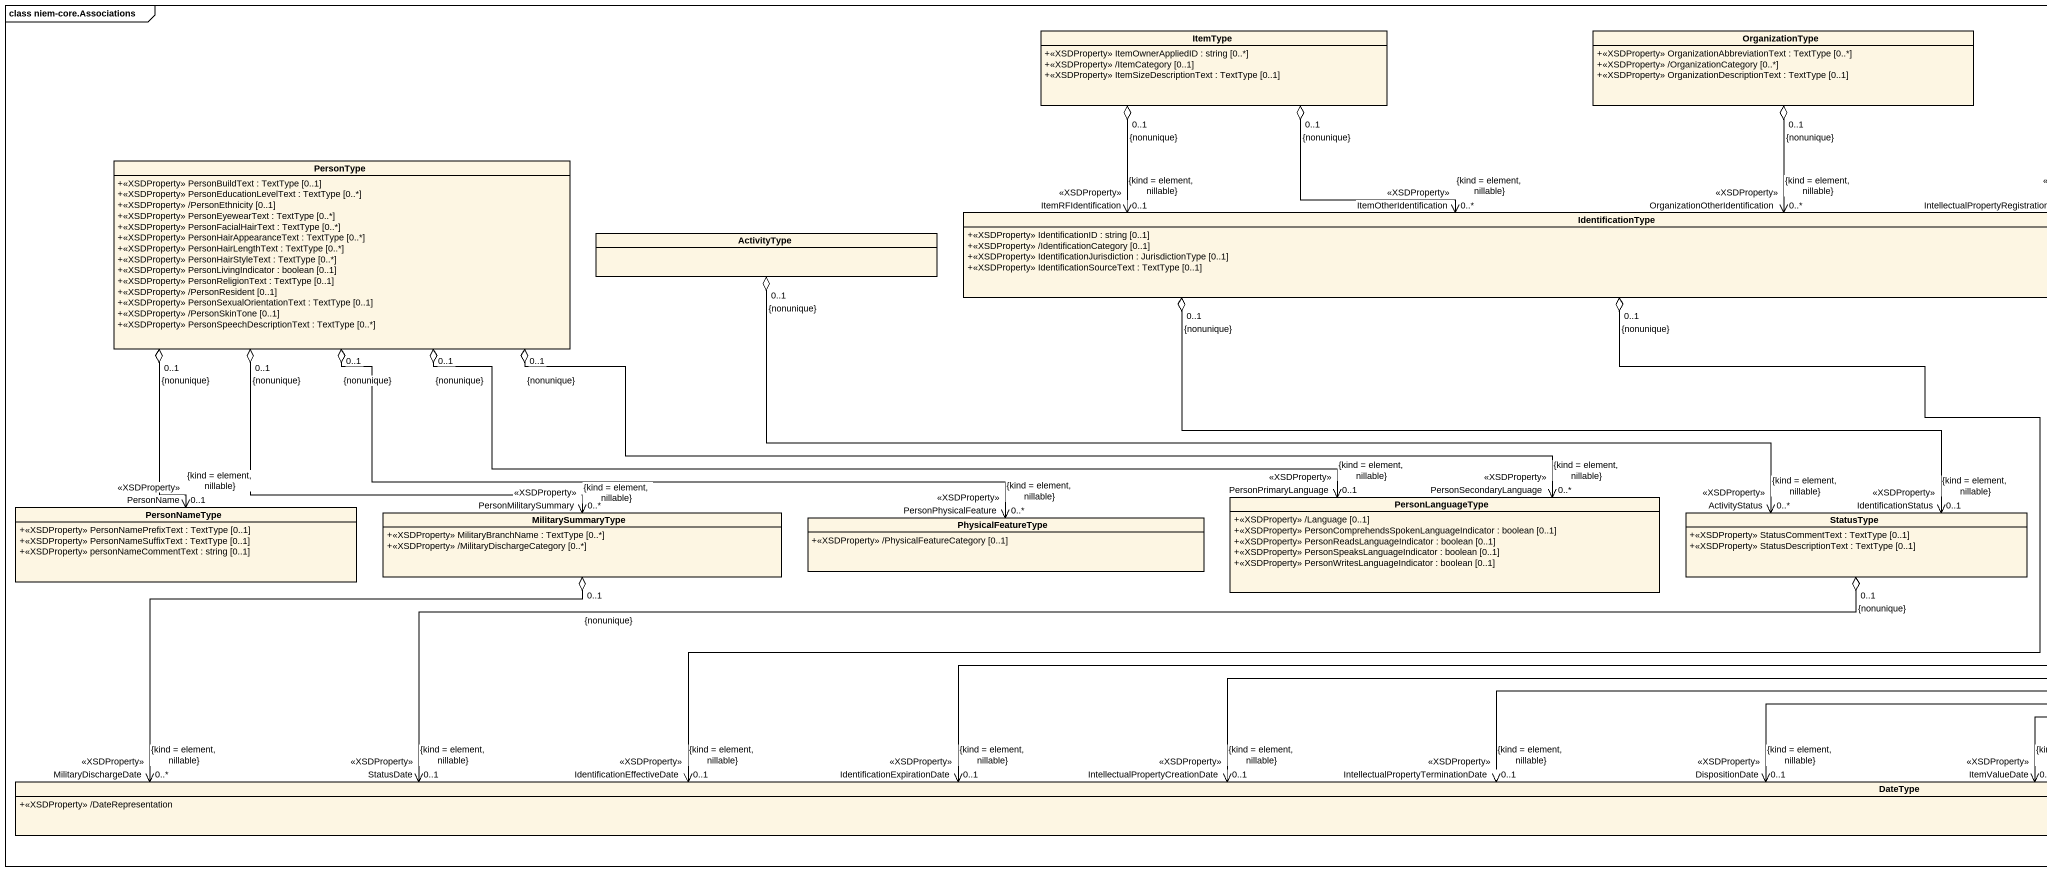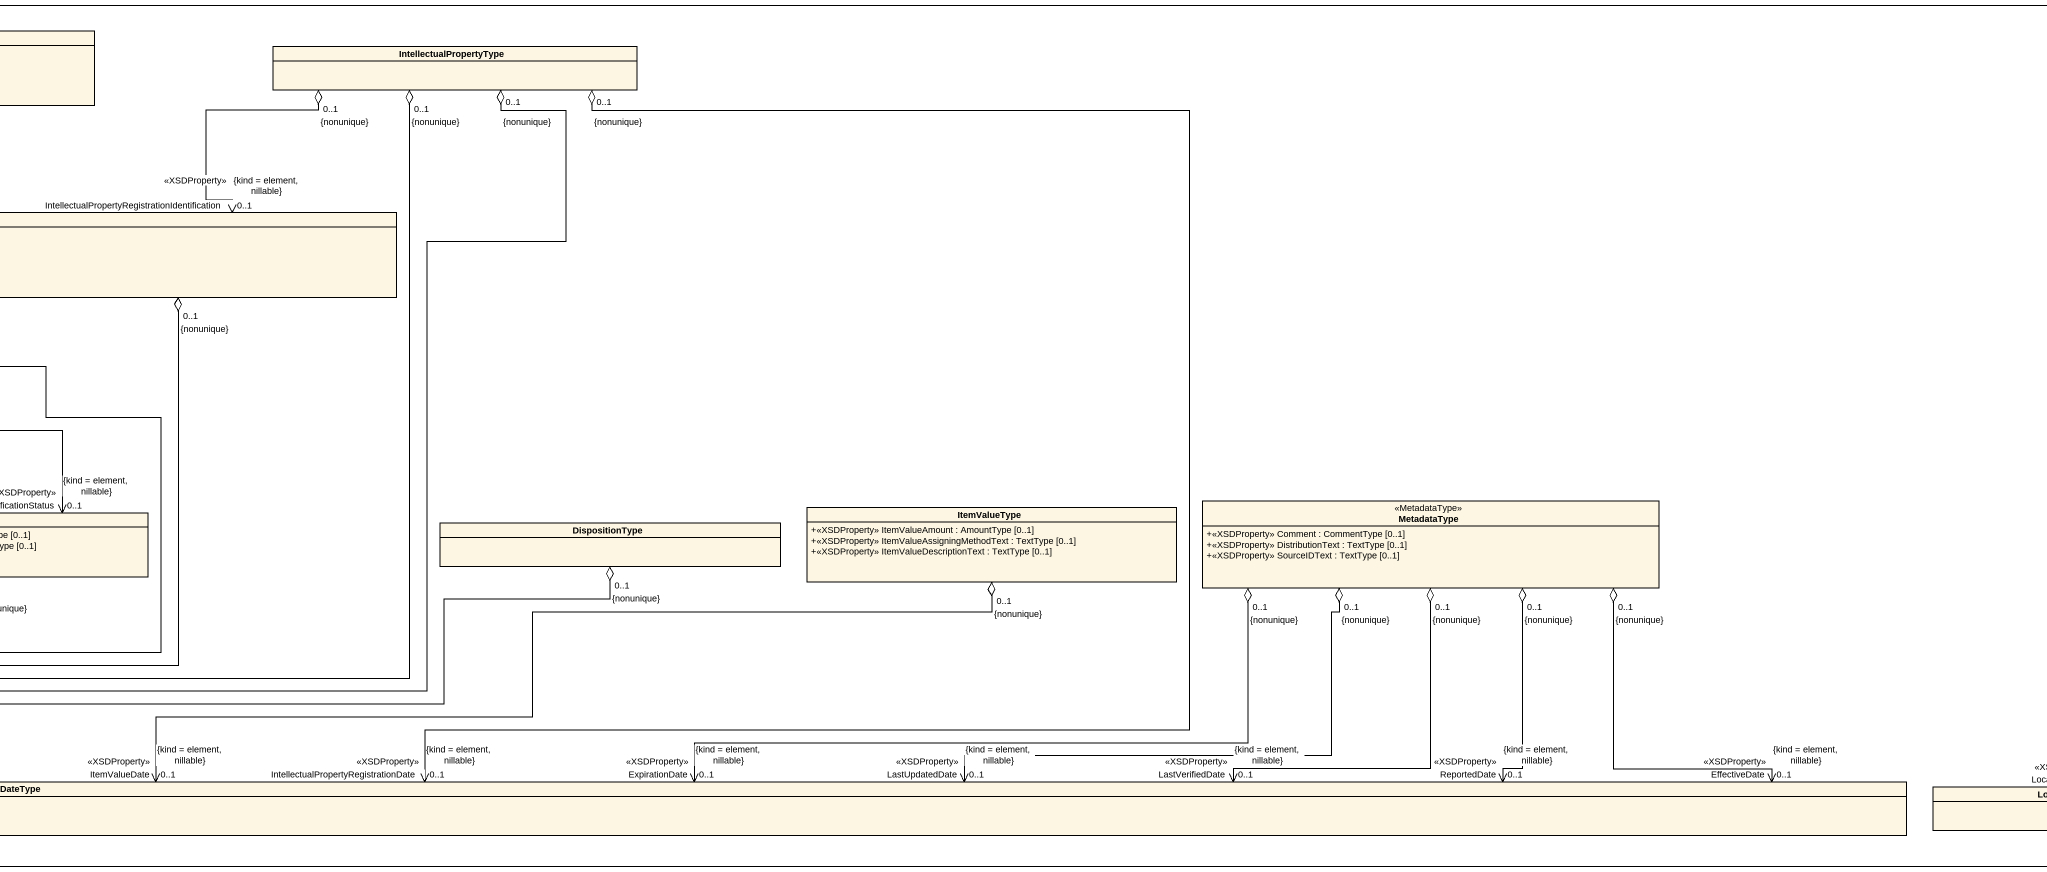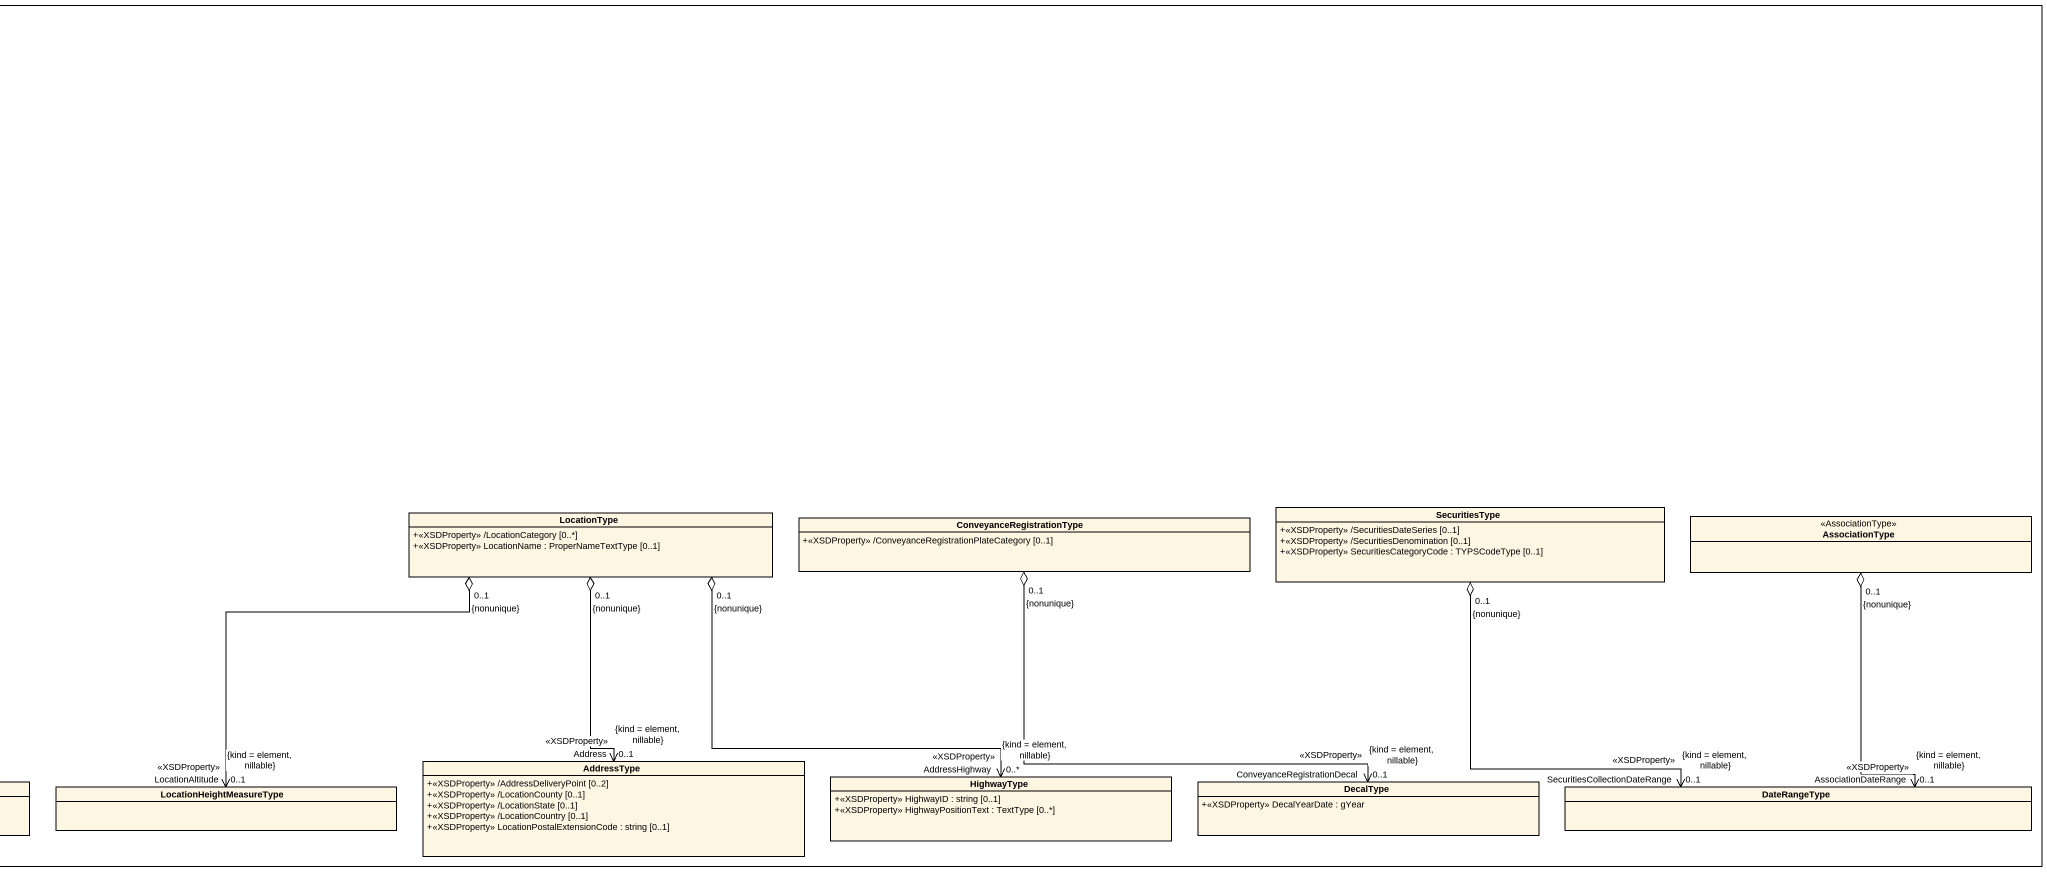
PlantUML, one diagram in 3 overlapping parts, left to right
@startuml
mainframe class niem-core.Associations
hide circle
hide empty members
skinparam classAttributeIconSize 0
class ItemType {
  +<<XSDProperty>> ItemOwnerAppliedID : string [0..*]
  +<<XSDProperty>> /ItemCategory [0..1]
  +<<XSDProperty>> ItemSizeDescriptionText : TextType [0..1]
}
class OrganizationType {
  +<<XSDProperty>> OrganizationAbbreviationText : TextType [0..*]
  +<<XSDProperty>> /OrganizationCategory [0..*]
  +<<XSDProperty>> OrganizationDescriptionText : TextType [0..1]
}
class IntellectualPropertyType
class PersonType {
  +<<XSDProperty>> PersonBuildText : TextType [0..1]
  +<<XSDProperty>> PersonEducationLevelText : TextType [0..*]
  +<<XSDProperty>> /PersonEthnicity [0..1]
  +<<XSDProperty>> PersonEyewearText : TextType [0..*]
  +<<XSDProperty>> PersonFacialHairText : TextType [0..*]
  +<<XSDProperty>> PersonHairAppearanceText : TextType [0..*]
  +<<XSDProperty>> PersonHairLengthText : TextType [0..*]
  +<<XSDProperty>> PersonHairStyleText : TextType [0..*]
  +<<XSDProperty>> PersonLivingIndicator : boolean [0..1]
  +<<XSDProperty>> PersonReligionText : TextType [0..1]
  +<<XSDProperty>> /PersonResident [0..1]
  +<<XSDProperty>> PersonSexualOrientationText : TextType [0..1]
  +<<XSDProperty>> /PersonSkinTone [0..1]
  +<<XSDProperty>> PersonSpeechDescriptionText : TextType [0..*]
}
class ActivityType
class IdentificationType {
  +<<XSDProperty>> IdentificationID : string [0..1]
  +<<XSDProperty>> /IdentificationCategory [0..1]
  +<<XSDProperty>> IdentificationJurisdiction : JurisdictionType [0..1]
  +<<XSDProperty>> IdentificationSourceText : TextType [0..1]
}
class PersonLanguageType {
  +<<XSDProperty>> /Language [0..1]
  +<<XSDProperty>> PersonComprehendsSpokenLanguageIndicator : boolean [0..1]
  +<<XSDProperty>> PersonReadsLanguageIndicator : boolean [0..1]
  +<<XSDProperty>> PersonSpeaksLanguageIndicator : boolean [0..1]
  +<<XSDProperty>> PersonWritesLanguageIndicator : boolean [0..1]
}
class MetadataType <<MetadataType>> {
  +<<XSDProperty>> Comment : CommentType [0..1]
  +<<XSDProperty>> DistributionText : TextType [0..1]
  +<<XSDProperty>> SourceIDText : TextType [0..1]
}
class PersonNameType {
  +<<XSDProperty>> PersonNamePrefixText : TextType [0..1]
  +<<XSDProperty>> PersonNameSuffixText : TextType [0..1]
  +<<XSDProperty>> personNameCommentText : string [0..1]
}
class MilitarySummaryType {
  +<<XSDProperty>> MilitaryBranchName : TextType [0..*]
  +<<XSDProperty>> /MilitaryDischargeCategory [0..*]
}
class PhysicalFeatureType {
  +<<XSDProperty>> /PhysicalFeatureCategory [0..1]
}
class StatusType {
  +<<XSDProperty>> StatusCommentText : TextType [0..1]
  +<<XSDProperty>> StatusDescriptionText : TextType [0..1]
}
class DispositionType
class ItemValueType {
  +<<XSDProperty>> ItemValueAmount : AmountType [0..1]
  +<<XSDProperty>> ItemValueAssigningMethodText : TextType [0..1]
  +<<XSDProperty>> ItemValueDescriptionText : TextType [0..1]
}
class LocationType {
  +<<XSDProperty>> /LocationCategory [0..*]
  +<<XSDProperty>> LocationName : ProperNameTextType [0..1]
}
class ConveyanceRegistrationType {
  +<<XSDProperty>> /ConveyanceRegistrationPlateCategory [0..1]
}
class SecuritiesType {
  +<<XSDProperty>> /SecuritiesDateSeries [0..1]
  +<<XSDProperty>> /SecuritiesDenomination [0..1]
  +<<XSDProperty>> SecuritiesCategoryCode : TYPSCodeType [0..1]
}
class AssociationType <<AssociationType>>
class AddressType {
  +<<XSDProperty>> /AddressDeliveryPoint [0..2]
  +<<XSDProperty>> /LocationCounty [0..1]
  +<<XSDProperty>> /LocationState [0..1]
  +<<XSDProperty>> /LocationCountry [0..1]
  +<<XSDProperty>> LocationPostalExtensionCode : string [0..1]
}
class DateType {
  +<<XSDProperty>> /DateRepresentation
}
class LocationHeightMeasureType
class HighwayType {
  +<<XSDProperty>> HighwayID : string [0..1]
  +<<XSDProperty>> HighwayPositionText : TextType [0..*]
}
class DecalType {
  +<<XSDProperty>> DecalYearDate : gYear
}
class DateRangeType
ItemType "0..1\n{nonunique}" o-right-> "ItemRFIdentification\n<<XSDProperty>>\n0..1\n{kind = element, nillable}" IdentificationType
ItemType "0..1\n{nonunique}" o-right-> "ItemOtherIdentification\n<<XSDProperty>>\n0..*\n{kind = element, nillable}" IdentificationType
OrganizationType "0..1\n{nonunique}" o--> "OrganizationOtherIdentification\n<<XSDProperty>>\n0..*\n{kind = element, nillable}" IdentificationType
IntellectualPropertyType "0..1\n{nonunique}" o-left-> "IntellectualPropertyRegistrationIdentification\n<<XSDProperty>>\n0..1\n{kind = element, nillable}" IdentificationType
IntellectualPropertyType "0..1\n{nonunique}" o--> "IntellectualPropertyCreationDate\n<<XSDProperty>>\n0..1\n{kind = element, nillable}" DateType
IntellectualPropertyType "0..1\n{nonunique}" o--> "IntellectualPropertyTerminationDate\n<<XSDProperty>>\n0..1\n{kind = element, nillable}" DateType
IntellectualPropertyType "0..1\n{nonunique}" o--> "IntellectualPropertyRegistrationDate\n<<XSDProperty>>\n0..1\n{kind = element, nillable}" DateType
PersonType "0..1\n{nonunique}" o-right-> "PersonPrimaryLanguage\n<<XSDProperty>>\n0..1\n{kind = element, nillable}" PersonLanguageType
PersonType "0..1\n{nonunique}" o-right-> "PersonSecondaryLanguage\n<<XSDProperty>>\n0..*\n{kind = element, nillable}" PersonLanguageType
PersonType "0..1\n{nonunique}" o--> "PersonName\n<<XSDProperty>>\n0..1\n{kind = element, nillable}" PersonNameType
PersonType "0..1\n{nonunique}" o--> "PersonMilitarySummary\n<<XSDProperty>>\n0..*\n{kind = element, nillable}" MilitarySummaryType
PersonType "0..1\n{nonunique}" o-right-> "PersonPhysicalFeature\n<<XSDProperty>>\n0..*\n{kind = element, nillable}" PhysicalFeatureType
ActivityType "0..1\n{nonunique}" o-right-> "ActivityStatus\n<<XSDProperty>>\n0..*\n{kind = element, nillable}" StatusType
IdentificationType "0..1\n{nonunique}" o--> "IdentificationStatus\n<<XSDProperty>>\n0..1\n{kind = element, nillable}" StatusType
IdentificationType "0..1\n{nonunique}" o--> "IdentificationExpirationDate\n<<XSDProperty>>\n0..1\n{kind = element, nillable}" DateType
IdentificationType "0..1\n{nonunique}" o--> "IdentificationEffectiveDate\n<<XSDProperty>>\n0..1\n{kind = element, nillable}" DateType
MetadataType "0..1\n{nonunique}" o-left-> "ExpirationDate\n<<XSDProperty>>\n0..1\n{kind = element, nillable}" DateType
MetadataType "0..1\n{nonunique}" o-left-> "LastUpdatedDate\n<<XSDProperty>>\n0..1\n{kind = element, nillable}" DateType
MetadataType "0..1\n{nonunique}" o-left-> "LastVerifiedDate\n<<XSDProperty>>\n0..1\n{kind = element, nillable}" DateType
MetadataType "0..1\n{nonunique}" o-left-> "ReportedDate\n<<XSDProperty>>\n0..1\n{kind = element, nillable}" DateType
MetadataType "0..1\n{nonunique}" o-left-> "EffectiveDate\n<<XSDProperty>>\n0..1\n{kind = element, nillable}" DateType
MilitarySummaryType "0..1\n{nonunique}" o-right-> "MilitaryDischargeDate\n<<XSDProperty>>\n0..*\n{kind = element, nillable}" DateType
StatusType "0..1\n{nonunique}" o--> "StatusDate\n<<XSDProperty>>\n0..1\n{kind = element, nillable}" DateType
DispositionType "0..1\n{nonunique}" o-left-> "DispositionDate\n<<XSDProperty>>\n0..1\n{kind = element, nillable}" DateType
ItemValueType "0..1\n{nonunique}" o-left-> "ItemValueDate\n<<XSDProperty>>\n0..1\n{kind = element, nillable}" DateType
LocationType "0..1\n{nonunique}" o--> "Address\n<<XSDProperty>>\n0..1\n{kind = element, nillable}" AddressType
LocationType "0..1\n{nonunique}" o--> "LocationAltitude\n<<XSDProperty>>\n0..1\n{kind = element, nillable}" LocationHeightMeasureType
LocationType "0..1\n{nonunique}" o--> "AddressHighway\n<<XSDProperty>>\n0..*\n{kind = element, nillable}" HighwayType
ConveyanceRegistrationType "0..1\n{nonunique}" o--> "ConveyanceRegistrationDecal\n<<XSDProperty>>\n0..1\n{kind = element, nillable}" DecalType
SecuritiesType "0..1\n{nonunique}" o--> "SecuritiesCollectionDateRange\n<<XSDProperty>>\n0..1\n{kind = element, nillable}" DateRangeType
AssociationType "0..1\n{nonunique}" o--> "AssociationDateRange\n<<XSDProperty>>\n0..1\n{kind = element, nillable}" DateRangeType
@enduml
